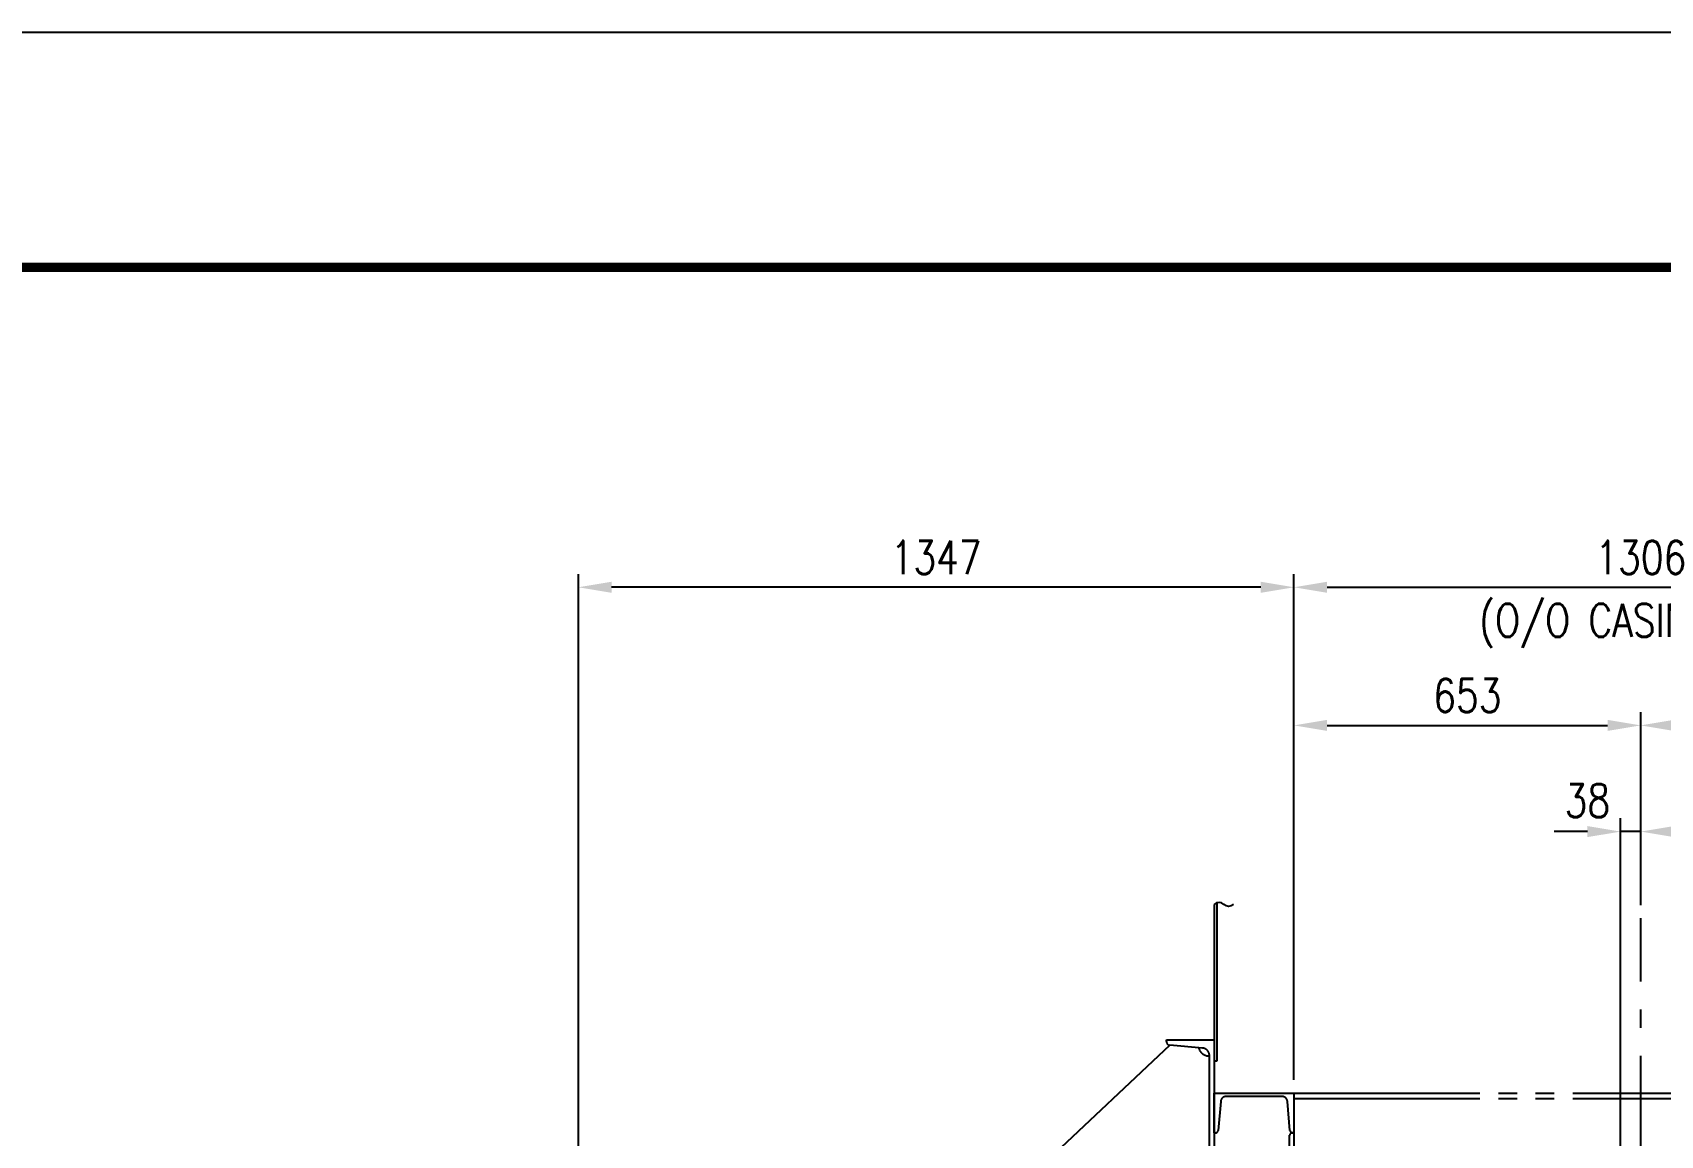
# Model space of a CAD drawing. Header units: millimetres. Extents: x 0 to 134087, y -49114 to 20834.
# Drawn here: x 77998 to 81063, y -36085 to -34008 of the extents above; entities that cross this region are included whole.
import ezdxf

# ---------------------------------------------------------------- set-up
doc = ezdxf.new("R2010")
doc.units = ezdxf.units.MM
doc.header["$LTSCALE"] = 35
doc.linetypes.add('JNK-CENTER', pattern=[34, 30, -1.5, 1, -1.5])
doc.linetypes.add('JNK-PHANTOM', pattern=[15, 10, -1, 1, -1, 1, -1])
for name, color, linetype in [('CEN-R', 1, 'JNK-CENTER'), ('Dim-W', 7, 'Continuous'), ('PHA-M', 6, 'JNK-PHANTOM'), ('STL-OBJT', 7, 'Continuous')]:
    doc.layers.add(name, color=color, linetype=linetype)
doc.styles.add('SIMPLEX', font='simplex.shx', dxfattribs={"width": 0.8})
doc.dimstyles.new('DIM25', dxfattribs={"dimscale": 25, "dimtxt": 2.5, "dimasz": 2.5, "dimexe": 1, "dimexo": 1, "dimgap": 1, "dimtad": 1, "dimdec": 1, "dimdsep": 46, "dimtxsty": 'SIMPLEX', "dimcen": 0, "dimclrt": 2, "dimazin": 2, "dimtfac": 1, "dimtdec": 1, "dimtix": 1, "dimtmove": 2, "dimatfit": 0, "dimfxl": 0.18, "dimtolj": 1, "dimtzin": 0, "dimarcsym": 0})

# ---------------------------------------------------------------- blocks, each defined once
blk = doc.blocks.new('TITLE')
at = {"color": 7}
blk.add_line((841, 594.8536585365848), (0, 594.8536585365848), dxfattribs=at)
at = {"color": 7, "const_width": 0.7073170731707307}
blk.add_lwpolyline([(823.3170731707312, 577.1707317073162), (27.93902439025055, 577.1707317073162)], dxfattribs=at)
blk = doc.blocks.new('*D2773')
at = {"layer": 'DEFPOINTS', "color": 0, "transparency": 16777216}
for p in [(81025.95526649777, -35312.87920813077), (81025.95526649777, -35676.21742053534), (80372.95526649745, -36005.24811889538)]:
    blk.add_point(p, dxfattribs=at)
at = {"layer": 'Dim-W', "color": 0, "lineweight": -2, "transparency": 16777216}
for p, q in [((80372.95526649745, -35980.24811889538), (80372.95526649745, -35287.87920813077)), ((81025.95526649777, -35651.21742053534), (81025.95526649777, -35287.87920813077)), ((80435.45526649745, -35312.87920813077), (80963.45526649777, -35312.87920813077))]:
    blk.add_line(p, q, dxfattribs=at)
at = {"layer": 'Dim-W', "color": 0, "transparency": 16777216}
for points in [[(80435.45526649745, -35302.46254146411), (80435.45526649745, -35323.29587479743), (80372.95526649745, -35312.87920813077)], [(80963.45526649777, -35302.46254146411), (80963.45526649777, -35323.29587479743), (81025.95526649777, -35312.87920813077)]]:
    blk.add_solid(points, dxfattribs=at)
at = {"layer": 'Dim-W', "color": 2, "transparency": 16777216, "insert": (80699.4552664976, -35256.62920813077), "char_height": 62.5, "attachment_point": 5, "style": 'SIMPLEX', "bg_fill": 3, "box_fill_scale": 1.1, "bg_fill_color": 256, "bg_fill_true_color": 13158600, "bg_fill_transparency": 0}
blk.add_mtext('\\A1;653', dxfattribs=at)
blk = doc.blocks.new('*D2774')
at = {"layer": 'DEFPOINTS', "color": 0, "transparency": 16777216}
for p in [(81025.95526649777, -35312.87920813077), (81025.95526649777, -35676.21742053534), (81678.95526649809, -36005.24811889538)]:
    blk.add_point(p, dxfattribs=at)
at = {"layer": 'Dim-W', "color": 0, "lineweight": -2, "transparency": 16777216}
for p, q in [((81025.95526649777, -35651.21742053534), (81025.95526649777, -35287.87920813077)), ((81678.95526649809, -35980.24811889538), (81678.95526649809, -35287.87920813077)), ((81616.45526649809, -35312.87920813077), (81088.45526649777, -35312.87920813077))]:
    blk.add_line(p, q, dxfattribs=at)
at = {"layer": 'Dim-W', "color": 0, "transparency": 16777216}
for points in [[(81088.45526649777, -35302.46254146411), (81088.45526649777, -35323.29587479743), (81025.95526649777, -35312.87920813077)], [(81616.45526649809, -35302.46254146411), (81616.45526649809, -35323.29587479743), (81678.95526649809, -35312.87920813077)]]:
    blk.add_solid(points, dxfattribs=at)
at = {"layer": 'Dim-W', "color": 2, "transparency": 16777216, "insert": (81352.45526649793, -35256.62920813077), "char_height": 62.5, "attachment_point": 5, "style": 'SIMPLEX', "bg_fill": 3, "box_fill_scale": 1.1, "bg_fill_color": 256, "bg_fill_true_color": 13158600, "bg_fill_transparency": 0}
blk.add_mtext('\\A1;653', dxfattribs=at)
blk = doc.blocks.new('*D2832')
at = {"layer": 'DEFPOINTS', "color": 0, "transparency": 16777216}
for p in [(81678.95526649809, -35052.7761784024), (80372.95526649745, -35937.27484219158), (81678.95526649809, -35937.274842194)]:
    blk.add_point(p, dxfattribs=at)
at = {"layer": 'Dim-W', "color": 0, "lineweight": -2, "transparency": 16777216}
for p, q in [((80372.95526649745, -35912.27484219158), (80372.95526649745, -35027.7761784024)), ((80435.45526649745, -35052.7761784024), (81616.45526649809, -35052.7761784024)), ((81678.95526649809, -35912.274842194), (81678.95526649809, -35027.7761784024))]:
    blk.add_line(p, q, dxfattribs=at)
at = {"layer": 'Dim-W', "color": 0, "transparency": 16777216}
for points in [[(80435.45526649745, -35042.35951173573), (80435.45526649745, -35063.19284506906), (80372.95526649745, -35052.7761784024)], [(81616.45526649809, -35042.35951173573), (81616.45526649809, -35063.19284506906), (81678.95526649809, -35052.7761784024)]]:
    blk.add_solid(points, dxfattribs=at)
at = {"layer": 'Dim-W', "color": 2, "transparency": 16777216, "char_height": 62.5, "attachment_point": 5, "style": 'SIMPLEX'}
for s, insert in [('\\A1;1306', (81025.95526649777, -34996.5261784024)), ('\\A1;(O/O CASING PL.)', (81025.95526649777, -35125.39522602144))]:
    blk.add_mtext(s, dxfattribs=dict(at, insert=insert))
blk = doc.blocks.new('*D2775')
at = {"layer": 'DEFPOINTS', "color": 0, "transparency": 16777216}
for p in [(80987.95526649768, -35512.87920813077), (81025.95526649777, -35512.87920813077), (80987.95526649768, -36167.24811889526)]:
    blk.add_point(p, dxfattribs=at)
at = {"layer": 'Dim-W', "color": 0, "lineweight": -2, "transparency": 16777216}
for p, q in [((80925.45526649768, -35512.87920813077), (80862.95526649768, -35512.87920813077)), ((80987.95526649768, -36142.24811889526), (80987.95526649768, -35487.87920813077)), ((81025.95526649777, -35512.87920813077), (80987.95526649768, -35512.87920813077)), ((81088.45526649777, -35512.87920813077), (81150.95526649777, -35512.87920813077))]:
    blk.add_line(p, q, dxfattribs=at)
at = {"layer": 'Dim-W', "color": 0, "transparency": 16777216}
blk.add_solid([(81088.45526649777, -35502.46254146411), (81088.45526649777, -35523.29587479743), (81025.95526649777, -35512.87920813077)], dxfattribs=at)
at = {"layer": 'Dim-W', "color": 2, "transparency": 16777216, "insert": (80925.41811546334, -35454.55722259202), "char_height": 62.5, "attachment_point": 5, "style": 'SIMPLEX', "bg_fill": 3, "box_fill_scale": 1.1, "bg_fill_color": 256, "bg_fill_true_color": 13158600, "bg_fill_transparency": 0}
blk.add_mtext('\\A1;38', dxfattribs=at)
at = {"layer": 'Dim-W', "color": 0, "transparency": 16777216}
blk.add_solid([(80925.45526649768, -35502.46254146411), (80925.45526649768, -35523.29587479743), (80987.95526649768, -35512.87920813077)], dxfattribs=at)
blk = doc.blocks.new('*D2783')
at = {"layer": 'DEFPOINTS', "color": 0, "transparency": 16777216}
for p in [(79025.9552664978, -35052.7761784024), (80372.95526649745, -36005.24811889538), (79025.9552664978, -37835.24811889543)]:
    blk.add_point(p, dxfattribs=at)
at = {"layer": 'Dim-W', "color": 0, "lineweight": -2, "transparency": 16777216}
for p, q in [((79025.9552664978, -37810.24811889543), (79025.9552664978, -35027.7761784024)), ((80310.45526649745, -35052.7761784024), (79088.4552664978, -35052.7761784024)), ((80372.95526649745, -35980.24811889538), (80372.95526649745, -35027.7761784024))]:
    blk.add_line(p, q, dxfattribs=at)
at = {"layer": 'Dim-W', "color": 0, "transparency": 16777216}
for points in [[(79088.4552664978, -35042.35951173573), (79088.4552664978, -35063.19284506906), (79025.9552664978, -35052.7761784024)], [(80310.45526649745, -35042.35951173573), (80310.45526649745, -35063.19284506906), (80372.95526649745, -35052.7761784024)]]:
    blk.add_solid(points, dxfattribs=at)
at = {"layer": 'Dim-W', "color": 2, "transparency": 16777216, "insert": (79699.45526649762, -34996.5261784024), "char_height": 62.5, "attachment_point": 5, "style": 'SIMPLEX', "bg_fill": 3, "box_fill_scale": 1.1, "bg_fill_color": 256, "bg_fill_true_color": 13158600, "bg_fill_transparency": 0}
blk.add_mtext('\\A1;1347', dxfattribs=at)
blk = doc.blocks.new('A$C622D404B')
at = {"layer": 'CEN-R'}
for p, q in [((52.00002675336509, 411.9566847744027), (52.00002675336509, 363.9566847744027)), ((125.0000267534706, 421.9566847744027), (125.0000267534706, -3.503300831653178e-07)), ((125.0000267534706, 421.9566847744027), (125.0000267534706, -3.503300831653178e-07)), ((2125.000026753398, 421.9566847744027), (2125.000026753398, -3.503300831653178e-07)), ((2125.000026753398, 421.9566847744027), (2125.000026753398, -3.503300831653178e-07)), ((2198.000026753514, 411.9566847744027), (2198.000026753514, 363.9566847744027))]:
    blk.add_line(p, q, dxfattribs=at)
at = {"layer": 'PHA-M'}
for p, q in [((322.0000267534815, 897.1953910500197), (322.0000267534815, 601.9566847744027)), ((327.0000267534815, 900.2021145889557), (327.0000267534815, 601.9566847744027)), ((1923.000026753398, 900.2021145889557), (1923.000026753398, 601.9566847744027)), ((1928.000026753398, 897.1953910500197), (1928.000026753398, 601.9566847744027)), ((238.3899365542638, 631.9409309782386), (12.00002675383075, 418.7468053005614)), ((2011.610116952615, 631.9409309782386), (2238.000026753049, 418.7468053005614)), ((327.0000267534815, 601.9566847744027), (322.0000267534815, 601.9566847744027)), ((327.0000267534815, 601.9566847744027), (322.0000267534815, 601.9566847744027)), ((1923.000026753398, 601.9566847744027), (1928.000026753398, 601.9566847744027)), ((1923.000026753398, 601.9566847744027), (1928.000026753398, 601.9566847744027)), ((472.0000267531323, 541.9566847764982), (1778.000026753747, 541.9566847764982)), ((472.0000267531323, 531.9566847764982), (1778.000026753747, 531.9566847764982)), ((12.00002675383075, 401.9566847744027), (12.00002675383075, 418.7468053005614)), ((40.50002675336509, 401.9566847744027), (40.50002675336509, 373.9566847744027)), ((63.50002675336509, 401.9566847744027), (63.50002675336509, 373.9566847744027)), ((472.0000267531323, 401.9566847764982), (1778.000026753747, 401.9566847764982)), ((2186.500026753514, 401.9566847744027), (2186.500026753514, 373.9566847744027)), ((2209.500026753514, 401.9566847744027), (2209.500026753514, 373.9566847744027)), ((2238.000026753049, 401.9566847744027), (2238.000026753049, 418.7468053005614)), ((2.675347059266642e-05, 384.9566847764982), (2.675347059266642e-05, 65.95668477649815)), ((250.0000267534706, 391.9566847764982), (322.0000267534706, 391.9566847744027)), ((250.0000267534706, 377.9566847764982), (322.0000267534706, 377.9566847764982)), ((322.0000267534706, 391.9566847744027), (322.0000267534706, 377.9566847764982)), ((322.0000267534706, 327.9566847764982), (322.0000267534706, 377.9566847764982)), ((472.0000267531323, 391.9566847764982), (1778.000026753747, 391.9566847764982)), ((2000.000026753398, 391.9566847764982), (1928.000026753398, 391.9566847744027)), ((1928.000026753398, 391.9566847744027), (1928.000026753398, 377.9566847764982)), ((2000.000026753398, 377.9566847764982), (1928.000026753398, 377.9566847764982)), ((1928.000026753398, 327.9566847764982), (1928.000026753398, 377.9566847764982)), ((2250.000026753398, 384.9566847764982), (2250.000026753398, 65.95668477649815)), ((250.0000267534706, 65.95668477649815), (322.0000267534706, 327.9566847764982)), ((2000.000026753398, 65.95668477649815), (1928.000026753398, 327.9566847764982))]:
    blk.add_line(p, q, dxfattribs=at)
for points in [[(322.0000267534815, 641.9566847744027), (322.0000267534815, 391.9566847744027), (232.0000267534815, 391.9566847744027), (232.0000267534815, 394.9990756843799, -0.3888787318529897), (238.3899365542638, 401.9724385710324), (300.2202071552347, 407.3818863113302, 0.3888787318529897), (313.0000267567411, 421.3286120846496), (313.0000267567411, 612.5847574646214, 0.3888787318529897), (300.2202071552347, 626.5314832378972), (238.3899365542638, 631.9409309782386, -0.3888787318529897), (232.0000267534815, 638.9142938648911), (232.0000267534815, 641.9566847748683)], [(1928.000026753398, 641.9566847744027), (1928.000026753398, 391.9566847744027), (2018.000026753398, 391.9566847744027), (2018.000026753398, 394.9990756843799, 0.3888787318529897), (2011.610116952615, 401.9724385710324), (1949.779846351645, 407.3818863113302, -0.3888787318529897), (1937.000026750138, 421.3286120846496), (1937.000026750138, 612.5847574646214, -0.3888787318529897), (1949.779846351645, 626.5314832378972), (2011.610116952615, 631.9409309782386, 0.3888787318529897), (2018.000026753398, 638.9142938648911), (2018.000026753398, 641.9566847748683)], [(322.0000267531323, 541.9566847764982), (472.0000267531323, 541.9566847764982), (472.0000267531323, 466.9566847764982), (469.5781693531499, 466.9566847764982, -0.3888787318529897), (464.597195862636, 471.5209060627567), (459.8021752723907, 526.3282422025259, 0.3888787318529897), (449.8402282914794, 535.456684775043), (344.159825221479, 535.456684775043, 0.3888787318529897), (334.1978782405677, 526.3282422025259), (329.4028576502642, 471.5209060627567, -0.3888787318529897), (324.4218841598085, 466.9566847764982), (322.0000267597679, 466.9566847764982)], [(1928.000026753747, 541.9566847764982), (1778.000026753747, 541.9566847764982), (1778.000026753747, 466.9566847764982), (1780.421884153729, 466.9566847764982, 0.3888787318529897), (1785.402857644243, 471.5209060627567), (1790.197878234489, 526.3282422025259, -0.3888787318529897), (1800.1598252154, 535.456684775043), (1905.8402282854, 535.456684775043, -0.3888787318529897), (1915.802175266312, 526.3282422025259), (1920.597195856615, 471.5209060627567, 0.3888787318529897), (1925.578169347071, 466.9566847764982), (1928.000026747111, 466.9566847764982)], [(397.0000267531323, 391.9566847764982), (397.0000267531323, 395.4566847764982, -0.414213562373095), (401.5000267531323, 399.9566847764982), (457.0000267530741, 399.9566847764982, 0.414213562373095), (464.0000267530741, 406.9566847764982), (464.0000267531323, 462.4566847764982, -0.4142135623730948), (468.5000267531323, 466.9566847764982), (472.0000267531323, 466.9566847764982), (472.0000267531323, 391.9566847764982)], [(1853.000026753747, 391.9566847764982), (1853.000026753747, 395.4566847764982, 0.414213562373095), (1848.500026753747, 399.9566847764982), (1793.000026753805, 399.9566847764982, -0.414213562373095), (1786.000026753805, 406.9566847764982), (1786.000026753747, 462.4566847764982, 0.4142135623730948), (1781.500026753747, 466.9566847764982), (1778.000026753747, 466.9566847764982), (1778.000026753747, 391.9566847764982)], [(250.0000267534706, 51.95668477649815), (250.0000267534706, 65.95668477649815), (149.5000267534706, 65.95668477649815, -0.414213562373095), (129.5000267534706, 85.95668477649815), (129.5000267534706, 357.9566847764982, -0.414213562373095), (149.5000267534706, 377.9566847764982), (250.0000267534706, 377.9566847764982), (250.0000267534706, 391.9566847764982), (2.675347059266642e-05, 391.9566847764982), (2.675347059266642e-05, 377.9566847764982), (100.5000267534706, 377.9566847764982, -0.414213562373095), (120.5000267534706, 357.9566847764982), (120.5000267534706, 85.95668477649815, -0.4142135623730949), (100.5000267534706, 65.95668477649815), (2.675347059266642e-05, 65.95668477649815), (2.675347059266642e-05, 51.95668477649815)], [(2000.000026753398, 51.95668477649815), (2000.000026753398, 65.95668477649815), (2100.500026753398, 65.95668477649815, 0.414213562373095), (2120.500026753398, 85.95668477649815), (2120.500026753398, 357.9566847764982, 0.414213562373095), (2100.500026753398, 377.9566847764982), (2000.000026753398, 377.9566847764982), (2000.000026753398, 391.9566847764982), (2250.000026753398, 391.9566847764982), (2250.000026753398, 377.9566847764982), (2149.500026753398, 377.9566847764982, 0.414213562373095), (2129.500026753398, 357.9566847764982), (2129.500026753398, 85.95668477649815, 0.4142135623730949), (2149.500026753398, 65.95668477649815), (2250.000026753398, 65.95668477649815), (2250.000026753398, 51.95668477649815)]]:
    blk.add_lwpolyline(points, format="xyb", close=True, dxfattribs=at)
for points in [[(12.00002675383075, 391.9566847744027), (232.0000267534815, 391.9566847744027), (232.0000267534815, 401.9566847744027), (12.00002675383075, 401.9566847744027)], [(2238.000026753049, 391.9566847744027), (2018.000026753398, 391.9566847744027), (2018.000026753398, 401.9566847744027), (2238.000026753049, 401.9566847744027)]]:
    blk.add_lwpolyline(points, close=True, dxfattribs=at)
for centre, radius, start, end in [((312.7034372187518, 632.557751999153), 20.90444369590841, 194.829699659541, 270.8129323708114), ((1937.296616288128, 632.557751999153), 20.90444369590841, 269.1870676291886, 345.1703003404591), ((232.0000267534815, 401.9566847744027), 14.82154610566795, 2.907322425859878, 180), ((312.7034372187518, 401.355617550118), 20.90444369590841, 89.18706762918858, 165.170300340459), ((1937.296616288128, 401.355617550118), 20.90444369590841, 14.82969965954101, 90.81293237081141), ((2018.000026753398, 401.9566847744027), 14.82154610566795, 0, 177.0926775741401)]:
    blk.add_arc(centre, radius, start, end, dxfattribs=at)
at = {"layer": 'STL-OBJT'}
for points in [[(358.0000267534833, 897.1953910500197, -0.4044640394673552), (340.0000267534833, 897.1953910500197, 0.4044640394673548), (322.0000267534833, 897.1953910500197)], [(1892.000026753396, 897.1953910500197, 0.4044640394673552), (1910.000026753396, 897.1953910500197, -0.4044640394673548), (1928.000026753396, 897.1953910500197)]]:
    blk.add_lwpolyline(points, format="xyb", dxfattribs=at)

msp = doc.modelspace()

# ---------------------------------------------------------------- block references
at = {"linetype": 'ByBlock', "xscale": 24.99999999749996, "yscale": 24.99999999749996, "zscale": 24.99999999749996}
msp.add_blockref('TITLE', (69059.59420349244, -48879.4503154147), dxfattribs=at)

# ---------------------------------------------------------------- next in the draw order: dimensions: what is measured, and where the dimension line sits
at = {"layer": 'Dim-W'}
dim = msp.add_linear_dim(base=(81025.95526649777, -35312.87920813077), p1=(80372.95526649745, -36005.24811889538), p2=(81025.95526649777, -35676.21742053534), dimstyle='DIM25', override={"dimdec": 0, "dimtdec": 0, "dimtix": 0, "dimtmove": 0, "dimatfit": 2, "dimtfill": 1}, dxfattribs=at)
dim.commit()
dim.dimension.update_dxf_attribs({"geometry": '*D2773', "text_midpoint": (80699.4552664976, -35256.62920813077)})

# ---------------------------------------------------------------- next in the draw order: dimensions: what is measured, and where the dimension line sits
dim = msp.add_linear_dim(base=(81025.95526649777, -35312.87920813077), p1=(81678.95526649809, -36005.24811889538), p2=(81025.95526649777, -35676.21742053534), angle=180, dimstyle='DIM25', override={"dimdec": 0, "dimtdec": 0, "dimtix": 0, "dimatfit": 2, "dimtfill": 1}, dxfattribs=at)
dim.commit()
dim.dimension.update_dxf_attribs({"geometry": '*D2774', "text_midpoint": (81352.45526649793, -35256.62920813077)})

# ---------------------------------------------------------------- next in the draw order: dimensions: what is measured, and where the dimension line sits
dim = msp.add_linear_dim(base=(81678.95526649809, -35052.7761784024), p1=(80372.95526649745, -35937.27484219158), p2=(81678.95526649809, -35937.274842194), text='<>\\X(O/O CASING PL.)', dimstyle='DIM25', dxfattribs=at)
dim.commit()
dim.dimension.update_dxf_attribs({"geometry": '*D2832', "text_midpoint": (81025.95526649777, -35052.7761784024)})

# ---------------------------------------------------------------- next in the draw order: dimensions: what is measured, and where the dimension line sits
dim = msp.add_linear_dim(base=(79025.9552664978, -35052.7761784024), p1=(80372.95526649745, -36005.24811889538), p2=(79025.9552664978, -37835.24811889543), angle=180, dimstyle='DIM25', override={"dimtfill": 1}, dxfattribs=at)
dim.commit()
dim.dimension.update_dxf_attribs({"geometry": '*D2783', "text_midpoint": (79699.45526649762, -34996.5261784024)})
dim = msp.add_linear_dim(base=(80987.95526649768, -35512.87920813077), p1=(81025.95526649777, -35512.87920813077), p2=(80987.95526649768, -36167.24811889526), dimstyle='DIM25', override={"dimdec": 0, "dimtdec": 0, "dimtix": 0, "dimatfit": 2, "dimtfill": 1}, dxfattribs=at)
dim.commit()
dim.dimension.update_dxf_attribs({"geometry": '*D2775', "text_midpoint": (80925.41811546334, -35454.55722259202), "dimtype": 160})

# ---------------------------------------------------------------- next in the draw order: linework, layer by layer
at = {"layer": 'CEN-R'}
msp.add_line((81025.95526649777, -40555.24811889581), (81025.95526649777, -35676.21742053172), dxfattribs=at)

# ---------------------------------------------------------------- next in the draw order: block references
at = {"layer": 'Dim-W'}
msp.add_blockref('A$C622D404B', (79900.95523974433, -36547.20480367187), dxfattribs=at)

doc.saveas('drawing.dxf')
